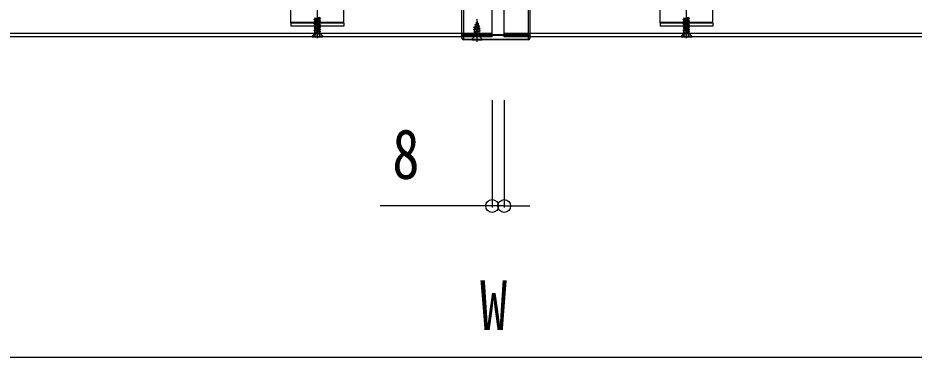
# Model space of a CAD drawing. Units: millimetres, scale not verified. Extents: x -4205 to 4205, y -2970 to 2970.
# Drawn here: x -1498 to -906, y 250 to 474 of the extents above; entities that cross this region are included whole.
import ezdxf
from ezdxf.enums import TextEntityAlignment as Align

# ---------------------------------------------------------------- set-up
doc = ezdxf.new("R2010")
doc.units = ezdxf.units.MM
doc.header["$LTSCALE"] = 20
for name, color, linetype in [('0-4_YKK_12', 2, 'Continuous'), ('0-5_YKK_13', 4, 'Continuous'), ('0-6_YKK_D', 6, 'Continuous')]:
    doc.layers.add(name, color=color, linetype=linetype)
doc.styles.add('ＭＳ ゴシック', font='')
doc.styles.get('ＭＳ ゴシック').set_extended_font_data('MS Gothic')

msp = doc.modelspace()

# ---------------------------------------------------------------- linework, layer by layer
at = {"layer": '0-4_YKK_12'}
for p, q in [((-1184.5, 462), (-1184.5, 480)), ((-1176.5, 462), (-1176.5, 480))]:
    msp.add_line(p, q, dxfattribs=at)
for points in [[(-1184.5, 464), (-1204.5, 464), (-2958, 464)], [(597, 464), (-1159.5, 464), (-1176.5, 464)], [(-1184.5, 462), (-1204.5, 462), (-2958, 462)], [(597, 462), (-1159.5, 462), (-1176.5, 462)]]:
    msp.add_lwpolyline(points, dxfattribs=at)
at = {"layer": '0-5_YKK_13'}
for p, q in [((-1300, 461), (-1300, 488)), ((-1056, 461), (-1056, 488)), ((-1317.5, 471.3), (-1317.5, 483.92)), ((-1282.5, 471.3), (-1282.5, 483.92)), ((-1204.5, 463.41), (-1204.5, 480.09)), ((-1203.5, 480.09), (-1203.5, 463.41)), ((-1160.5, 463.41), (-1160.5, 480.09)), ((-1159.5, 480.09), (-1159.5, 463.41)), ((-1073.5, 471.3), (-1073.5, 483.92)), ((-1038.5, 471.3), (-1038.5, 483.92)), ((-1302.1, 474.55), (-1301.55, 474.23)), ((-1301.55, 474.23), (-1298.45, 474.93)), ((-1301.55, 473.57), (-1301.55, 474.23)), ((-1298.45, 474.27), (-1298.45, 474.93)), ((-1297.9, 473.95), (-1298.45, 474.27)), ((-1058.1, 474.55), (-1057.55, 474.23)), ((-1057.55, 474.23), (-1054.45, 474.93)), ((-1057.55, 473.57), (-1057.55, 474.23)), ((-1054.45, 474.27), (-1054.45, 474.93)), ((-1053.9, 473.95), (-1054.45, 474.27)), ((-1317.5, 471), (-1317.5, 471.3)), ((-1282.5, 471.3), (-1317.5, 471.3)), ((-1282.5, 471), (-1317.5, 471)), ((-1317.5, 471), (-1317.5, 469)), ((-1282.5, 469), (-1317.5, 469)), ((-1302.1, 473.25), (-1297.9, 473.95)), ((-1297.9, 473.85), (-1302.1, 473.15)), ((-1302.1, 473.15), (-1302.1, 473.25)), ((-1302.1, 473.15), (-1301.55, 472.83)), ((-1302.1, 471.85), (-1297.9, 472.55)), ((-1297.9, 472.45), (-1302.1, 471.75)), ((-1302.1, 471.75), (-1302.1, 471.85)), ((-1302.1, 471.75), (-1301.55, 471.43)), ((-1302.1, 470.45), (-1297.9, 471.15)), ((-1297.9, 471.05), (-1302.1, 470.35)), ((-1302.1, 470.35), (-1302.1, 470.45)), ((-1302.1, 470.35), (-1301.55, 470.03)), ((-1302.1, 469.05), (-1297.9, 469.75)), ((-1297.9, 469.65), (-1302.1, 468.95)), ((-1302.1, 468.95), (-1302.1, 469.05)), ((-1302.1, 468.95), (-1301.55, 468.63)), ((-1302.1, 467.65), (-1297.9, 468.35)), ((-1297.9, 468.25), (-1302.1, 467.55)), ((-1301.55, 472.83), (-1298.45, 473.53)), ((-1301.55, 472.17), (-1301.55, 472.83)), ((-1301.55, 471.43), (-1298.45, 472.13)), ((-1301.55, 470.77), (-1301.55, 471.43)), ((-1301.55, 470.03), (-1298.45, 470.73)), ((-1301.55, 469.37), (-1301.55, 470.03)), ((-1301.55, 468.63), (-1298.45, 469.33)), ((-1301.55, 467.97), (-1301.55, 468.63)), ((-1297.9, 473.85), (-1298.45, 473.53)), ((-1298.45, 472.87), (-1298.45, 473.53)), ((-1297.9, 472.55), (-1298.45, 472.87)), ((-1297.9, 472.45), (-1298.45, 472.13)), ((-1298.45, 471.47), (-1298.45, 472.13)), ((-1297.9, 471.15), (-1298.45, 471.47)), ((-1297.9, 471.05), (-1298.45, 470.73)), ((-1298.45, 470.07), (-1298.45, 470.73)), ((-1297.9, 469.75), (-1298.45, 470.07)), ((-1297.9, 469.65), (-1298.45, 469.33)), ((-1298.45, 468.67), (-1298.45, 469.33)), ((-1297.9, 468.35), (-1298.45, 468.67)), ((-1297.9, 468.25), (-1298.45, 467.93)), ((-1297.9, 473.85), (-1297.9, 473.95)), ((-1297.9, 472.45), (-1297.9, 472.55)), ((-1297.9, 471.05), (-1297.9, 471.15)), ((-1297.9, 469.65), (-1297.9, 469.75)), ((-1297.9, 468.25), (-1297.9, 468.35)), ((-1282.5, 471), (-1282.5, 471.3)), ((-1282.5, 471), (-1282.5, 469)), ((-1196.5, 468.23), (-1192.75, 469.03)), ((-1196.5, 468.13), (-1192.75, 468.93)), ((-1196.5, 468.23), (-1195.92, 468.56)), ((-1196.5, 468.13), (-1196.5, 468.23)), ((-1196.5, 468.13), (-1195.97, 467.83)), ((-1193.13, 468.7), (-1195.97, 467.83)), ((-1195.53, 469.51), (-1195.92, 468.56)), ((-1195.92, 468.56), (-1193.43, 469.42)), ((-1195.9, 469.72), (-1193.45, 470.52)), ((-1195.9, 469.82), (-1195.25, 470.2)), ((-1195.9, 469.72), (-1195.53, 469.51)), ((-1195.53, 469.51), (-1193.8, 470.31)), ((-1194.5, 472), (-1195.25, 470.2)), ((-1195.25, 470.2), (-1194.08, 470.98)), ((-1195.1, 471.41), (-1194.63, 471.68)), ((-1195.1, 471.31), (-1195.1, 471.41)), ((-1195.1, 471.31), (-1194.85, 471.16)), ((-1194.5, 458.5), (-1194.5, 473.49)), ((-1194.5, 472), (-1194.08, 470.98)), ((-1194.08, 470.98), (-1193.45, 470.62)), ((-1193.8, 470.31), (-1193.45, 470.52)), ((-1193.8, 470.31), (-1193.43, 469.42)), ((-1193.45, 470.52), (-1193.45, 470.62)), ((-1193.43, 469.42), (-1192.75, 469.03)), ((-1193.13, 468.7), (-1192.75, 468.93)), ((-1193.13, 468.7), (-1193.03, 468.44)), ((-1193.03, 467.74), (-1193.03, 468.44)), ((-1192.75, 468.93), (-1192.75, 469.03)), ((-1073.5, 471), (-1073.5, 471.3)), ((-1038.5, 471.3), (-1073.5, 471.3)), ((-1038.5, 471), (-1073.5, 471)), ((-1073.5, 471), (-1073.5, 469)), ((-1038.5, 469), (-1073.5, 469)), ((-1058.1, 473.25), (-1053.9, 473.95)), ((-1053.9, 473.85), (-1058.1, 473.15)), ((-1058.1, 473.15), (-1058.1, 473.25)), ((-1058.1, 473.15), (-1057.55, 472.83)), ((-1058.1, 471.85), (-1053.9, 472.55)), ((-1053.9, 472.45), (-1058.1, 471.75)), ((-1058.1, 471.75), (-1058.1, 471.85)), ((-1058.1, 471.75), (-1057.55, 471.43)), ((-1058.1, 470.45), (-1053.9, 471.15)), ((-1053.9, 471.05), (-1058.1, 470.35)), ((-1058.1, 470.35), (-1058.1, 470.45)), ((-1058.1, 470.35), (-1057.55, 470.03)), ((-1058.1, 469.05), (-1053.9, 469.75)), ((-1053.9, 469.65), (-1058.1, 468.95)), ((-1058.1, 468.95), (-1058.1, 469.05)), ((-1058.1, 468.95), (-1057.55, 468.63)), ((-1058.1, 467.65), (-1053.9, 468.35)), ((-1053.9, 468.25), (-1058.1, 467.55)), ((-1057.55, 472.83), (-1054.45, 473.53)), ((-1057.55, 472.17), (-1057.55, 472.83)), ((-1057.55, 471.43), (-1054.45, 472.13)), ((-1057.55, 470.77), (-1057.55, 471.43)), ((-1057.55, 470.03), (-1054.45, 470.73)), ((-1057.55, 469.37), (-1057.55, 470.03)), ((-1057.55, 468.63), (-1054.45, 469.33)), ((-1057.55, 467.97), (-1057.55, 468.63)), ((-1053.9, 473.85), (-1054.45, 473.53)), ((-1054.45, 472.87), (-1054.45, 473.53)), ((-1053.9, 472.55), (-1054.45, 472.87)), ((-1053.9, 472.45), (-1054.45, 472.13)), ((-1054.45, 471.47), (-1054.45, 472.13)), ((-1053.9, 471.15), (-1054.45, 471.47)), ((-1053.9, 471.05), (-1054.45, 470.73)), ((-1054.45, 470.07), (-1054.45, 470.73)), ((-1053.9, 469.75), (-1054.45, 470.07)), ((-1053.9, 469.65), (-1054.45, 469.33)), ((-1054.45, 468.67), (-1054.45, 469.33)), ((-1053.9, 468.35), (-1054.45, 468.67)), ((-1053.9, 468.25), (-1054.45, 467.93)), ((-1053.9, 473.85), (-1053.9, 473.95)), ((-1053.9, 472.45), (-1053.9, 472.55)), ((-1053.9, 471.05), (-1053.9, 471.15)), ((-1053.9, 469.65), (-1053.9, 469.75)), ((-1053.9, 468.25), (-1053.9, 468.35)), ((-1038.5, 471), (-1038.5, 471.3)), ((-1038.5, 471), (-1038.5, 469)), ((-1303.5, 462.3), (-1301.97, 463.83)), ((-1303.5, 462), (-1303.5, 462.3)), ((-1303.5, 462.3), (-1296.5, 462.3)), ((-1302.1, 467.55), (-1302.1, 467.65)), ((-1302.1, 467.55), (-1301.55, 467.23)), ((-1302.1, 466.25), (-1297.9, 466.95)), ((-1297.9, 466.85), (-1302.1, 466.15)), ((-1302.1, 466.15), (-1302.1, 466.25)), ((-1302.1, 466.15), (-1301.68, 465.91)), ((-1301.77, 464.12), (-1298.23, 464.12)), ((-1301.68, 465.91), (-1298.45, 466.53)), ((-1301.68, 464.53), (-1301.68, 465.91)), ((-1301.55, 467.23), (-1298.45, 467.93)), ((-1301.55, 466.57), (-1301.55, 467.23)), ((-1301.18, 464.98), (-1298.45, 465.87)), ((-1301.18, 464.98), (-1297.9, 465.55)), ((-1301.18, 464.92), (-1297.9, 465.45)), ((-1301.18, 464.92), (-1298.32, 465.21)), ((-1301.18, 464.92), (-1301.18, 464.98)), ((-1298.45, 467.27), (-1298.45, 467.93)), ((-1297.9, 466.95), (-1298.45, 467.27)), ((-1297.9, 466.85), (-1298.45, 466.53)), ((-1298.45, 465.87), (-1298.45, 466.53)), ((-1297.9, 465.55), (-1298.45, 465.87)), ((-1297.9, 465.45), (-1298.32, 465.21)), ((-1298.32, 464.53), (-1298.32, 465.21)), ((-1296.5, 462.3), (-1298.03, 463.83)), ((-1297.9, 466.85), (-1297.9, 466.95)), ((-1297.9, 465.45), (-1297.9, 465.55)), ((-1296.5, 462), (-1296.5, 462.3)), ((-1204.5, 461), (-1204.5, 463.41)), ((-1204.5, 463.41), (-1203.5, 463.41)), ((-1203.5, 462.71), (-1203.5, 460.29)), ((-1192.5, 467.44), (-1196.5, 466.64)), ((-1196.5, 466.54), (-1192.5, 467.34)), ((-1196.5, 466.64), (-1195.97, 466.94)), ((-1196.5, 466.54), (-1196.5, 466.64)), ((-1196.5, 466.54), (-1195.97, 466.24)), ((-1196.5, 465.05), (-1192.5, 465.85)), ((-1192.5, 465.75), (-1196.5, 464.95)), ((-1196.5, 465.05), (-1195.97, 465.35)), ((-1196.5, 464.95), (-1196.5, 465.05)), ((-1196.5, 464.95), (-1195.97, 464.65)), ((-1196.28, 463.59), (-1195.97, 463.76)), ((-1192.87, 463.59), (-1196.28, 463.59)), ((-1196.13, 462.45), (-1196.13, 463.59)), ((-1195.97, 466.94), (-1195.97, 467.83)), ((-1195.97, 466.94), (-1193.03, 467.74)), ((-1193.03, 467.03), (-1195.97, 466.24)), ((-1195.97, 465.35), (-1195.97, 466.24)), ((-1195.97, 465.35), (-1193.03, 466.15)), ((-1193.03, 465.44), (-1195.97, 464.65)), ((-1195.97, 463.76), (-1195.97, 464.65)), ((-1195.97, 463.76), (-1193.02, 464.56)), ((-1195.86, 463.59), (-1192.5, 464.26)), ((-1192.5, 464.16), (-1195.36, 463.59)), ((-1193.02, 463.85), (-1194.01, 463.59)), ((-1193.03, 467.74), (-1192.5, 467.44)), ((-1193.03, 467.03), (-1192.5, 467.34)), ((-1193.03, 466.15), (-1193.03, 467.03)), ((-1193.03, 466.15), (-1192.5, 465.85)), ((-1193.03, 465.44), (-1192.5, 465.75)), ((-1193.03, 464.56), (-1193.03, 465.44)), ((-1193.03, 463.59), (-1193.03, 463.85)), ((-1193.02, 464.56), (-1192.5, 464.26)), ((-1193.02, 463.85), (-1192.5, 464.16)), ((-1192.87, 462.45), (-1192.87, 463.59)), ((-1192.5, 467.34), (-1192.5, 467.44)), ((-1192.5, 465.75), (-1192.5, 465.85)), ((-1192.5, 464.16), (-1192.5, 464.26)), ((-1160.5, 463.41), (-1159.5, 463.41)), ((-1160.5, 462.71), (-1160.5, 463.41)), ((-1160.5, 460.29), (-1160.5, 462.71)), ((-1159.5, 463.41), (-1159.5, 461)), ((-1059.5, 462.3), (-1057.97, 463.83)), ((-1059.5, 462), (-1059.5, 462.3)), ((-1059.5, 462.3), (-1052.5, 462.3)), ((-1058.1, 467.55), (-1058.1, 467.65)), ((-1058.1, 467.55), (-1057.55, 467.23)), ((-1058.1, 466.25), (-1053.9, 466.95)), ((-1053.9, 466.85), (-1058.1, 466.15)), ((-1058.1, 466.15), (-1058.1, 466.25)), ((-1058.1, 466.15), (-1057.68, 465.91)), ((-1057.77, 464.12), (-1054.23, 464.12)), ((-1057.68, 465.91), (-1054.45, 466.53)), ((-1057.68, 464.53), (-1057.68, 465.91)), ((-1057.55, 467.23), (-1054.45, 467.93)), ((-1057.55, 466.57), (-1057.55, 467.23)), ((-1057.18, 464.98), (-1054.45, 465.87)), ((-1057.18, 464.98), (-1053.9, 465.55)), ((-1057.18, 464.92), (-1053.9, 465.45)), ((-1057.18, 464.92), (-1054.32, 465.21)), ((-1057.18, 464.92), (-1057.18, 464.98)), ((-1054.45, 467.27), (-1054.45, 467.93)), ((-1053.9, 466.95), (-1054.45, 467.27)), ((-1053.9, 466.85), (-1054.45, 466.53)), ((-1054.45, 465.87), (-1054.45, 466.53)), ((-1053.9, 465.55), (-1054.45, 465.87)), ((-1053.9, 465.45), (-1054.32, 465.21)), ((-1054.32, 464.53), (-1054.32, 465.21)), ((-1052.5, 462.3), (-1054.03, 463.83)), ((-1053.9, 466.85), (-1053.9, 466.95)), ((-1053.9, 465.45), (-1053.9, 465.55)), ((-1052.5, 462), (-1052.5, 462.3)), ((-1303.5, 462), (-1296.5, 462)), ((-1203.5, 460.29), (-1160.5, 460.29)), ((-1203.5, 460.29), (-1203.5, 460)), ((-1160.5, 460), (-1203.5, 460)), ((-1198, 460.25), (-1196.37, 461.88)), ((-1198, 460), (-1198, 460.25)), ((-1198, 460.25), (-1191, 460.25)), ((-1198, 460), (-1191, 460)), ((-1192.75, 462), (-1196.25, 462)), ((-1160.5, 460.29), (-1160.5, 460)), ((-1059.5, 462), (-1052.5, 462))]:
    msp.add_line(p, q, dxfattribs=at)
for points in [[(-1302.1, 473.25), (-1301.55, 473.57), (-1298.45, 474.27)], [(-1058.1, 473.25), (-1057.55, 473.57), (-1054.45, 474.27)], [(-1302.1, 471.85), (-1301.55, 472.17), (-1298.45, 472.87)], [(-1302.1, 470.45), (-1301.55, 470.77), (-1298.45, 471.47)], [(-1302.1, 469.05), (-1301.55, 469.37), (-1298.45, 470.07)], [(-1302.1, 467.65), (-1301.55, 467.97), (-1298.45, 468.67)], [(-1195.9, 469.72), (-1195.9, 469.82), (-1193.45, 470.62)], [(-1058.1, 471.85), (-1057.55, 472.17), (-1054.45, 472.87)], [(-1058.1, 470.45), (-1057.55, 470.77), (-1054.45, 471.47)], [(-1058.1, 469.05), (-1057.55, 469.37), (-1054.45, 470.07)], [(-1058.1, 467.65), (-1057.55, 467.97), (-1054.45, 468.67)], [(-1302.1, 466.25), (-1301.55, 466.57), (-1298.45, 467.27)], [(-1302.1, 462), (-1301.15, 463.92), (-1300, 464.52)], [(-1297.9, 462), (-1298.86, 463.92), (-1300, 464.52)], [(-1160.5, 462.71), (-1203.5, 462.71), (-1203.5, 463.41), (-1160.5, 463.41)], [(-1058.1, 466.25), (-1057.55, 466.57), (-1054.45, 467.27)], [(-1058.1, 462), (-1057.15, 463.92), (-1056, 464.52)], [(-1053.9, 462), (-1054.86, 463.92), (-1056, 464.52)], [(-1191, 460), (-1191, 460.25), (-1192.63, 461.88)]]:
    msp.add_lwpolyline(points, dxfattribs=at)
for centre, radius, start, end in [((-1302.68, 464.53), 1, 315, 0), ((-1297.32, 464.53), 1, 180, 225), ((-1203.63, 463.59), 0.893, 191.42175, 278.04947), ((-1196.94, 462.45), 0.8, 315, 0), ((-1192.07, 462.45), 0.8, 180, 225), ((-1160.37, 463.59), 0.893, 261.95053, 348.57825), ((-1058.68, 464.53), 1, 315, 0), ((-1053.32, 464.53), 1, 180, 225), ((-1203.63, 461.18), 0.893, 191.42175, 278.04947), ((-1203.5, 461), 1, 180, 270), ((-1160.5, 461), 1, 270, 0), ((-1160.37, 461.18), 0.893, 261.95053, 348.57825)]:
    msp.add_arc(centre, radius, start, end, dxfattribs=at)
at = {"layer": '0-6_YKK_D'}
for p, q in [((-1184.5, 420), (-1184.5, 349)), ((-1176.5, 420), (-1176.5, 349)), ((-1184.5, 350), (-1258.5, 350)), ((-1176.5, 350), (-1184.5, 350)), ((-1176.5, 350), (-1159.5, 350)), ((-2937, 250), (576, 250))]:
    msp.add_line(p, q, dxfattribs=at)
for centre in [(-1184.5, 350), (-1176.5, 350)]:
    msp.add_circle(centre, 4.25, dxfattribs=at)

# ---------------------------------------------------------------- texts
at = {"layer": '0-6_YKK_D', "style": 'ＭＳ ゴシック', "width": 0.8}
for s, p in [('8', (-1250.5, 358)), ('W', (-1192.5, 258))]:
    msp.add_text(s, height=32.99, dxfattribs=at).set_placement(p, align=Align.BOTTOM_LEFT)

doc.saveas('drawing.dxf')
